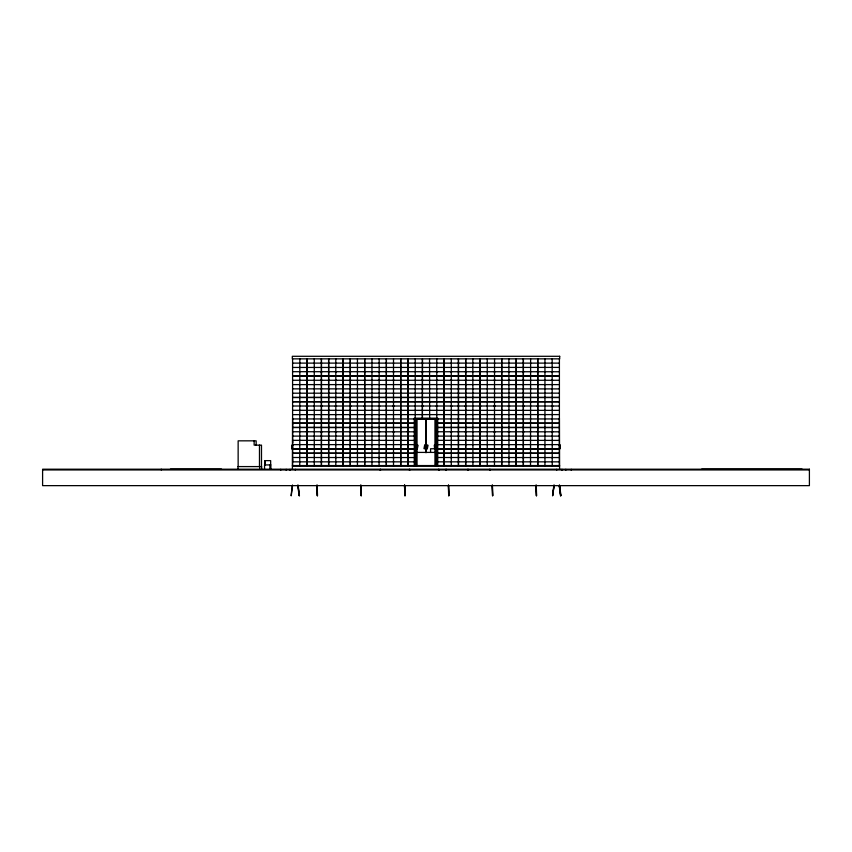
<?xml version="1.0" encoding="UTF-8"?>
<svg xmlns="http://www.w3.org/2000/svg" width="852" height="852" viewBox="0 0 852 852"><rect width="100%" height="100%" fill="white"/><g stroke="black" fill="none" stroke-linecap="round" stroke-linejoin="round"><path stroke-width="1.28" d="M291.065 495.662L292.385 485.225M291.256 495.694L292.587 485.246M554.226 485.278L552.565 495.672L553.885 485.225M552.703 495.694L554.024 485.246M317.508 495.694L317.168 485.225M360.843 485.225L361.184 495.662M404.455 485.257L405.147 495.694L404.86 485.246M448.961 495.694L448.621 485.225M492.286 485.225L492.637 495.662M536.6 495.694L536.249 485.225M299.095 495.704L297.774 485.278M560.936 495.662L559.615 485.225M292.63 363.112L559.37 363.112M292.63 367.457L559.37 367.404M292.63 371.696L559.37 371.749M292.63 375.977L559.37 375.977M292.63 376.041L559.37 376.041M292.63 380.269L559.37 380.269M292.63 384.614L559.37 384.614M292.63 388.853L559.37 388.906M292.63 393.198L559.37 393.145M292.63 397.437L559.37 397.437M292.63 397.49L559.37 397.49M306.283 406.095L307.742 406.095M320.703 406.095L322.162 406.095M335.124 406.095L336.583 406.095M349.544 406.095L351.013 406.095M363.974 406.095L365.433 406.095M378.394 406.095L379.854 406.095M392.815 406.095L394.274 406.095M407.245 406.095L408.704 406.095M421.665 406.095L423.125 406.095M436.086 406.095L437.545 406.095M450.506 406.095L451.975 406.095M464.936 406.095L466.395 406.095M479.356 406.095L480.816 406.095M493.777 406.095L495.236 406.095M508.207 406.095L509.666 406.095M522.627 406.095L524.087 406.095M537.048 406.095L538.507 406.095M551.468 406.095L552.937 406.095M292.63 406.01L559.37 406.01M292.63 410.302L559.37 410.355M292.63 414.647L559.37 414.594M292.598 418.183L292.406 469.207M559.402 418.183L559.551 466.108L292.449 466.108M292.63 418.939L559.37 418.939M414.274 419.099L437.726 419.099M415.19 419.237L436.81 419.237M292.587 422.198L292.641 424.392M292.63 431.762L415.137 431.815M436.863 431.762L559.37 431.815M292.63 436.107L415.137 436.043M436.863 436.107L559.37 436.107M292.63 440.335L415.137 440.388M436.863 440.335L559.37 440.388M292.587 440.548L292.641 442.742M292.63 444.627L415.137 444.627M436.863 444.68L559.37 444.627M415.297 445.117L415.297 448.759M434.307 445.117L434.637 448.759L434.584 445.117M436.703 445.117L436.703 448.759M292.098 445.479L292.864 445.479M415.627 445.479L416.426 445.479L415.627 445.841M416.607 445.479L417.405 445.479M434.595 445.479L435.393 445.479M436.373 445.479L435.574 445.479L436.373 445.841M559.136 445.479L559.902 445.479M292.098 445.841L292.864 445.841M416.607 445.841L417.405 445.841M434.595 445.841L435.393 445.841M559.136 445.841L559.902 445.841M292.098 448.035L292.864 448.035M415.627 448.035L416.426 448.035L415.627 448.397M416.607 448.035L417.405 448.035M434.595 448.035L435.393 448.035M436.373 448.035L435.574 448.035L436.373 448.397M559.136 448.035L559.902 448.035M292.098 448.397L292.864 448.397M416.607 448.397L417.405 448.397M434.595 448.397L435.393 448.397M559.136 448.397L559.902 448.397M436.043 448.759L430.569 448.759L430.569 452.412M292.63 448.919L415.137 448.919M436.863 448.919L559.37 448.919M292.63 448.972L415.137 448.972M436.863 448.972L559.37 448.972M416.734 452.412L436.043 452.412M292.63 453.211L415.137 453.211M436.863 453.211L559.37 453.211M292.63 453.264L415.137 453.264M436.863 453.264L559.37 453.264M292.63 457.503L415.137 457.556M436.863 457.503L559.37 457.556M292.587 458.802L292.641 460.996M292.63 461.848L415.137 461.848M436.863 461.848L559.37 461.848M292.406 465.565L559.594 465.565L559.594 469.207M170.4 469.143L221.52 469.143M701.686 469.143L802.094 469.143M42.6 469.942L809.4 469.942M559.413 485.246L560.744 495.694M298.115 485.225L299.435 495.672M297.976 485.246L299.297 495.694M536.11 485.225L536.451 495.704M535.961 485.235L536.313 495.704M492.435 485.225L492.775 495.694M492.147 485.235L492.499 495.704M448.471 485.225L448.823 495.704M448.333 485.235L448.685 495.704M404.657 485.225L405.009 495.704M404.519 485.235L404.86 495.704M360.982 485.225L361.333 495.694M360.694 485.235L361.046 495.704M317.019 485.225L317.37 495.704M316.88 485.235L317.232 495.704M571.277 469.324L571.277 470.229M565.803 469.324L565.803 470.229M561.969 469.324L561.969 470.229M559.413 358.852L559.402 466.108M556.676 469.324L556.676 470.229M552.937 371.664L551.468 371.664M552.937 380.354L551.468 380.354M552.937 431.836L551.468 431.836M552.937 457.577L551.468 457.577M552.16 358.873L552.245 466.076M544.95 358.873L544.95 466.076M538.507 371.664L537.048 371.664M538.507 380.354L537.048 380.354M538.507 431.836L537.048 431.836M538.507 457.577L537.048 457.577M537.825 358.873L537.825 466.076M537.729 358.873L537.729 466.076M530.615 358.873L530.519 466.076M524.087 371.664L522.627 371.664M524.087 380.354L522.627 380.354M524.087 431.836L522.627 431.836M524.087 457.577L522.627 457.577M523.405 358.873L523.405 466.076M523.309 358.873L523.309 466.076M509.666 371.664L508.207 371.664M509.666 380.354L508.207 380.354M509.666 431.836L508.207 431.836M509.666 457.577L508.207 457.577M508.889 358.873L508.974 466.076M501.764 358.873L501.764 466.076M501.679 358.873L501.679 466.076M495.236 371.664L493.777 371.664M495.236 380.354L493.777 380.354M495.236 431.836L493.777 431.836M495.236 457.577L493.777 457.577M494.554 358.873L494.469 466.076M490.081 469.324L490.081 470.229M489.719 469.324L489.719 470.229M487.248 358.873L487.248 466.076M480.816 371.664L479.356 371.664M480.816 380.354L479.356 380.354M480.816 431.836L479.356 431.836M480.816 457.577L479.356 457.577M480.134 358.873L480.134 466.076M480.038 358.873L480.038 466.076M472.828 358.873L472.924 466.076M468.174 469.324L468.174 470.229M467.812 469.324L467.812 470.229M466.395 371.664L464.936 371.664M466.395 380.354L464.936 380.354M466.395 431.836L464.936 431.836M466.395 457.577L464.936 457.577M458.493 358.873L458.493 466.076M458.408 358.873L458.408 466.076M451.975 371.664L450.506 371.664M451.975 380.354L450.506 380.354M451.975 431.836L450.506 431.836M451.975 457.577L450.506 457.577M451.283 358.873L451.283 466.076M446.267 469.324L446.267 470.229M445.905 469.324L445.905 470.229M444.073 358.873L444.073 466.076M443.988 358.873L443.988 466.076M438.961 469.324L438.961 470.229M438.599 469.324L438.599 470.229M437.726 466.108L437.726 418.183L414.274 418.183L414.274 466.108M437.545 371.664L436.086 371.664M437.545 380.354L436.086 380.354M436.959 418.438L436.959 444.925M437.001 448.802L436.959 466.108M436.767 358.873L436.81 466.108M436.746 418.982L436.661 466.108M436.522 418.982L436.522 419.642M436.522 464.904L436.522 465.565M435.404 418.982L435.404 465.565M435.191 418.982L435.191 465.565M429.557 358.873L429.653 418.886M426.075 418.982L426.075 452.625M425.925 418.982L425.925 452.625M423.125 371.664L421.665 371.664M423.125 380.354L421.665 380.354M416.809 418.982L416.809 465.565M416.596 418.982L416.596 465.565M415.478 418.982L415.478 419.642M415.627 445.117L415.627 448.759M415.478 464.904L415.478 465.565M415.339 419.099L415.339 466.108M415.233 358.873L415.19 466.108M415.062 422.198L415.02 424.392M414.999 440.218L415.02 442.742M415.02 458.802L415.062 460.996M409.748 469.324L409.748 470.229M409.386 469.324L409.386 470.229M408.704 371.664L407.245 371.664M408.704 380.354L407.245 380.354M408.704 431.836L407.245 431.836M408.704 457.577L407.245 457.577M408.012 358.873L408.012 466.076M407.927 358.873L407.927 466.076M400.802 358.873L400.802 466.076M400.717 358.873L400.717 466.076M394.274 371.664L392.815 371.664M394.274 380.354L392.815 380.354M394.274 431.836L392.815 431.836M394.274 457.577L392.815 457.577M393.507 358.873L393.507 466.076M380.535 469.324L380.535 470.229M380.173 469.324L380.173 470.229M379.854 371.664L378.394 371.664M379.854 380.354L378.394 380.354M379.854 431.836L378.394 431.836M379.854 457.577L378.394 457.577M379.172 358.873L379.076 466.076M371.962 358.873L371.962 466.076M365.433 371.664L363.974 371.664M365.433 380.354L363.974 380.354M365.433 431.836L363.974 431.836M365.433 457.577L363.974 457.577M364.752 358.873L364.752 466.076M364.656 358.873L364.656 466.076M357.446 358.873L357.446 466.076M351.013 371.664L349.544 371.664M351.013 380.354L349.544 380.354M351.013 431.836L349.544 431.836M351.013 457.577L349.544 457.577M350.321 358.873L350.321 466.076M350.236 358.873L350.236 466.076M336.583 371.664L335.124 371.664M336.583 380.354L335.124 380.354M336.583 431.836L335.124 431.836M336.583 457.577L335.124 457.577M335.805 358.873L335.805 466.076M328.691 358.873L328.691 466.076M328.595 358.873L328.595 466.076M322.162 371.664L320.703 371.664M322.162 380.354L320.703 380.354M322.162 431.836L320.703 431.836M322.162 457.577L320.703 457.577M321.481 358.873L321.481 466.076M321.385 358.873L321.385 466.076M314.271 358.873L314.271 466.076M307.742 371.664L306.283 371.664M307.742 380.354L306.283 380.354M307.742 431.836L306.283 431.836M307.742 457.577L306.283 457.577M307.05 358.873L307.05 466.076M306.965 358.873L306.965 466.076M299.84 358.873L299.755 466.076M295.325 469.324L295.325 470.229M292.587 358.852L292.598 466.108M290.031 469.324L290.031 470.229M286.197 469.324L286.197 470.229M280.723 469.324L280.723 470.229M270.883 469.207L270.883 464.926L264.546 464.926L264.546 469.207M270.659 464.926L270.659 460.634L264.78 460.634L264.78 464.926M269.882 464.926L269.882 469.207M265.281 460.634L265.281 464.926M261.681 469.207L261.681 466.587L237.953 466.587L237.953 469.207M261.489 466.587L261.489 445.127L254.141 445.127L254.141 440.835M259.647 466.587L259.647 469.207M259.477 445.127L259.477 466.587M256.154 445.127L256.154 440.835L238.145 440.835L238.145 466.587M161.273 469.207L161.273 469.942M560.595 495.694L559.221 485.278L560.595 495.704M559.689 356.296L292.311 356.296L292.311 358.852L559.689 358.852L559.689 356.296M559.37 401.729L292.63 401.729L559.37 401.782M415.137 423.178L292.63 423.178L415.137 423.231M559.37 423.178L436.863 423.178L559.37 423.231M415.137 427.47L292.63 427.47L415.137 427.523M559.37 427.47L436.863 427.47L559.37 427.523M292.098 445.117L291.767 448.759L292.098 445.117M417.736 445.117L417.363 448.759L417.736 445.117M424.647 445.117L424.285 448.759L424.647 445.117M427.715 445.117L427.353 448.759L427.715 445.117M560.233 445.117L559.902 448.759L560.233 445.117M809.4 469.207L42.6 469.207L42.6 485.64L809.4 485.64L809.4 469.207M516.195 466.076L516.195 358.873L516.099 466.076M465.714 466.076L465.714 358.873L465.618 466.076M422.443 418.886L422.443 358.873L422.347 418.886M386.382 466.076L386.382 358.873L386.286 466.076M343.111 466.076L343.111 358.873L343.026 466.076"/></g></svg>
